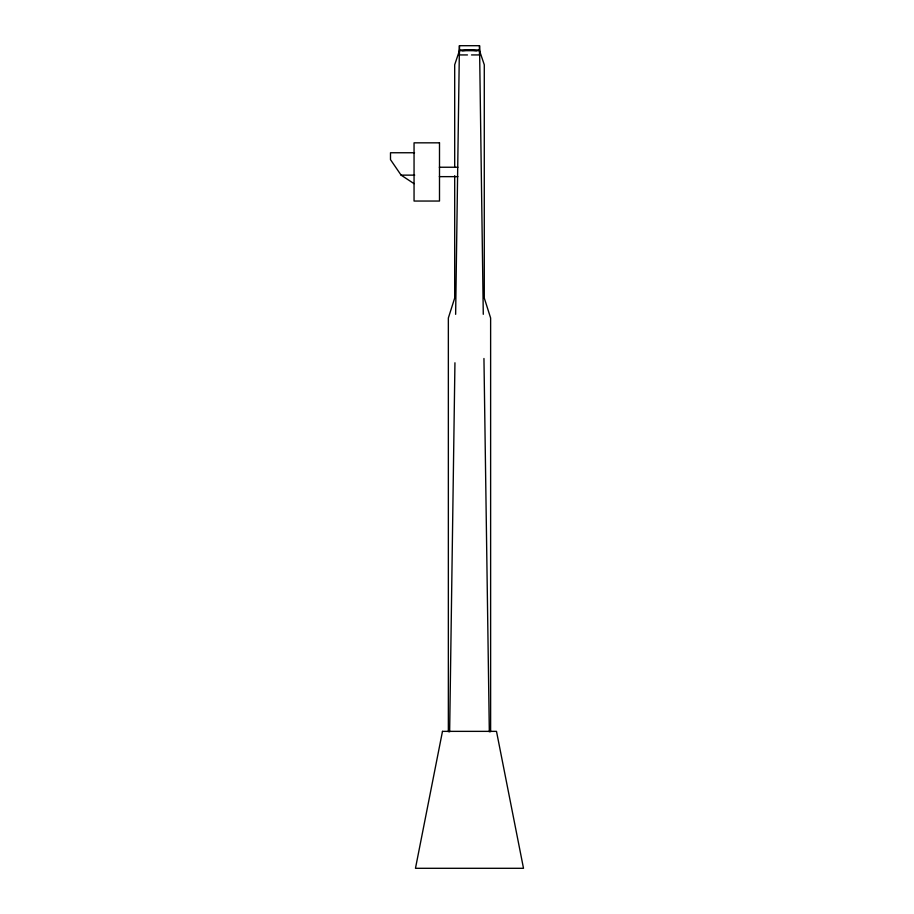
<?xml version="1.0" encoding="UTF-8"?>
<svg xmlns="http://www.w3.org/2000/svg" width="914" height="914" viewBox="0 0 914 914"><rect width="100%" height="100%" fill="white"/><g stroke="black" fill="none" stroke-linecap="round" stroke-linejoin="round"><path stroke-width="1.37" d="M449.642 731.874L454.944 362.778M455.64 314.325L459.434 45.7L479.53 45.7L483.278 314.302M462.381 50.681L469.488 49.95L476.582 50.681M459.434 49.95L479.53 49.95M467.477 54.931L459.434 54.931L459.434 45.7M471.487 54.931L479.53 54.931L479.53 45.7M414.533 152.752L390.495 152.752L390.495 159.642L401.097 175.134L414.053 183.657M439.337 167.239L457.903 167.239M401.097 175.134L414.693 175.134M439.337 176.642L457.903 176.642M483.952 358.494L489.321 731.874M490.624 731.76L490.624 318.003L484.283 298.033L484.283 64.768L479.53 50.681L459.434 50.681L454.692 64.768L454.692 167.182M454.692 175.717L454.692 298.033L448.351 318.003L448.351 731.76M442.479 731.36L415.47 868.3L523.505 868.3L496.496 731.36L442.479 731.36M439.497 142.835L414.053 142.835L414.053 201.046L439.497 201.046L439.497 142.835"/></g></svg>
